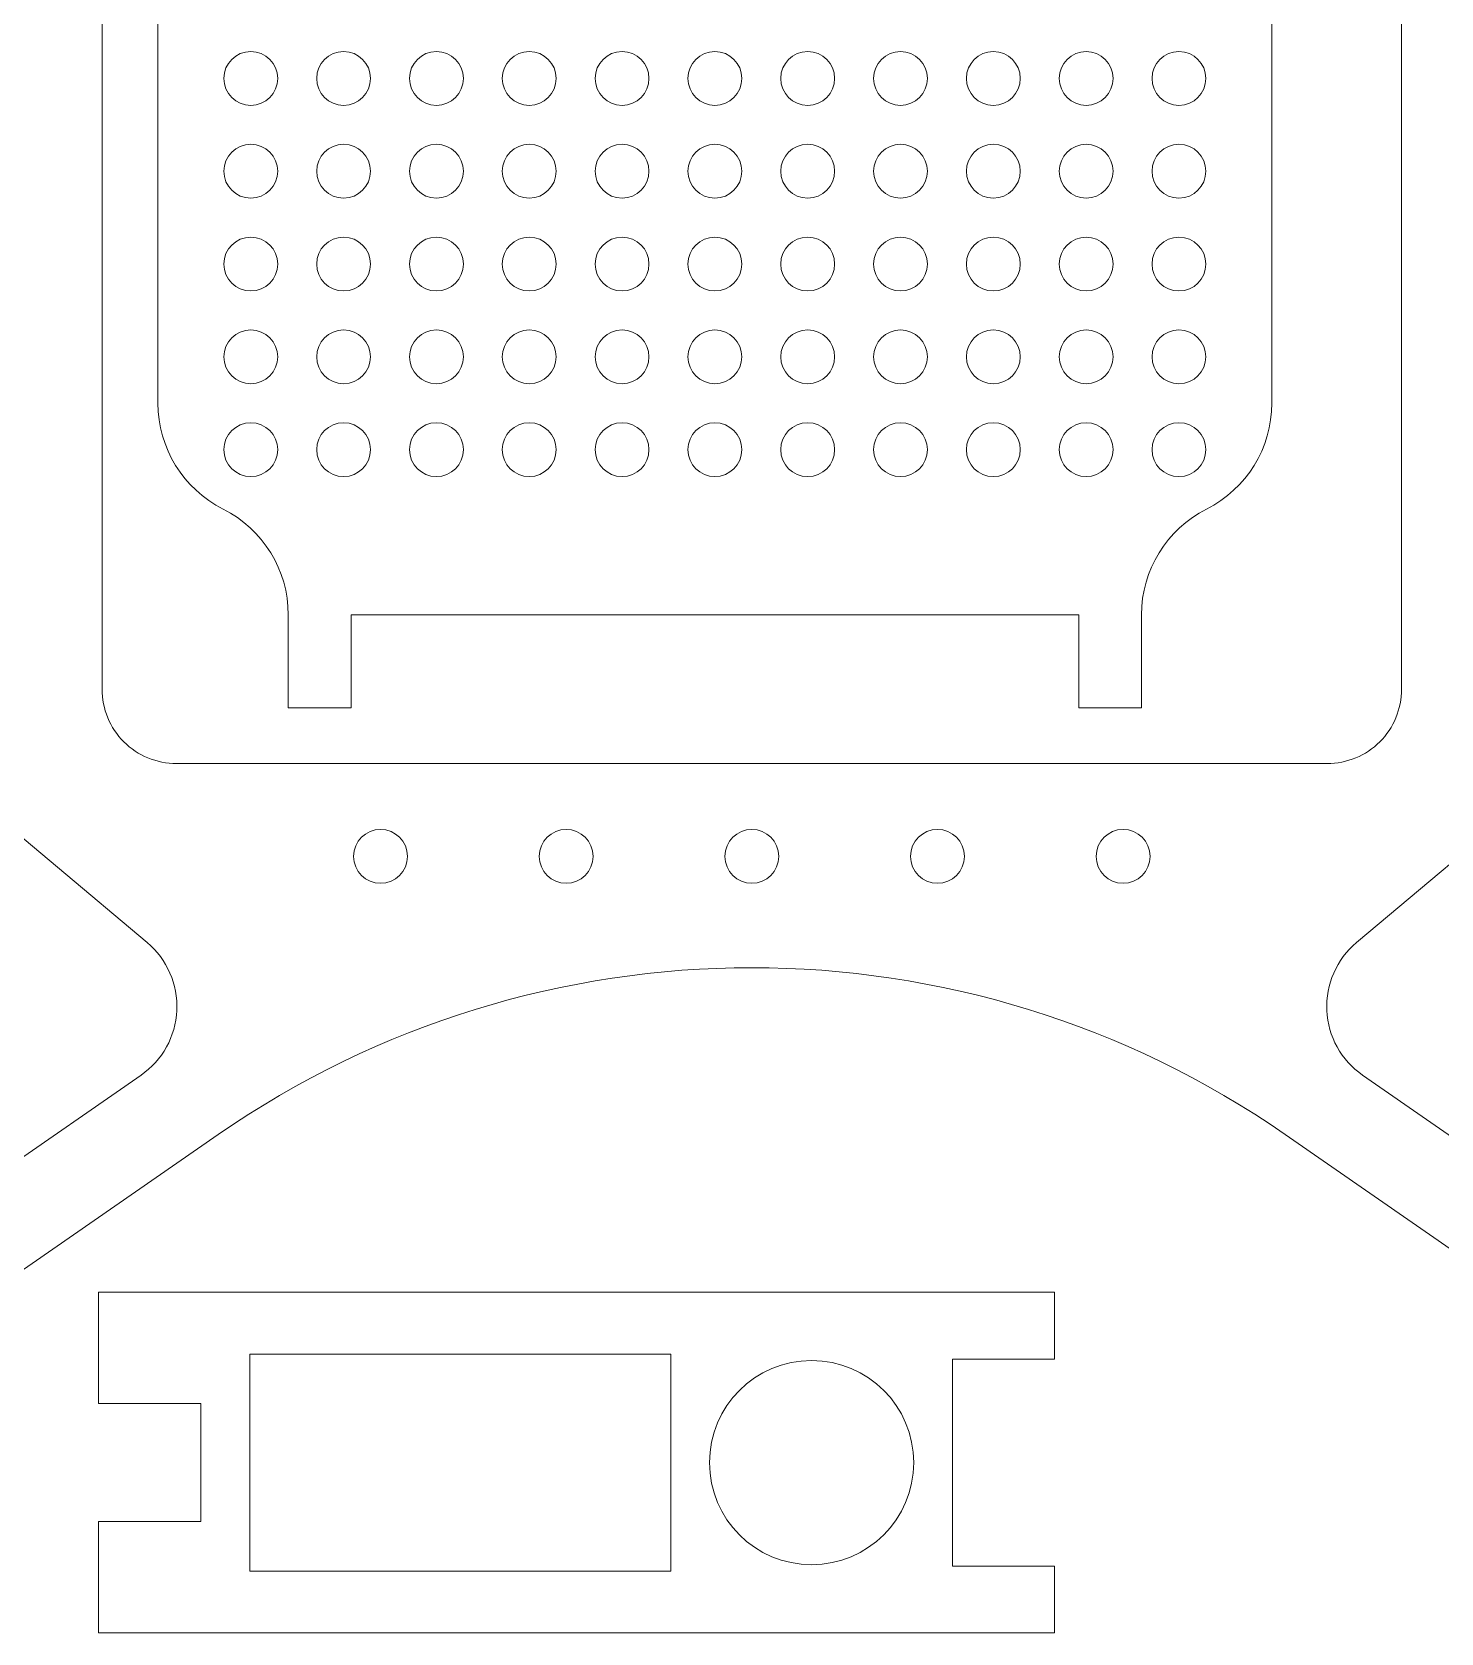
# Model space of a CAD drawing. Header units: millimetres. Extents: x 15 to 485, y 15 to 380.
# Drawn here: x 298.5 to 374.4, y 15 to 101.2 of the extents above; entities that cross this region are included whole.
import ezdxf

# ---------------------------------------------------------------- set-up
doc = ezdxf.new("R2010")
doc.units = ezdxf.units.MM
doc.header["$MEASUREMENT"] = 0
doc.layers.add('Sheet 1-1-1706191711-01', color=6, linetype='Continuous', true_color=0xff00ff)

msp = doc.modelspace()

# ---------------------------------------------------------------- linework, layer by layer
at = {"layer": 'Sheet 1-1-1706191711-01', "color": 18, "lineweight": 15, "true_color": 0x000000}
for points in [[(302.24, 65.84), (302.24, 65.84), (302.24, 154.432), (302.24, 154.432)], [(372.24, 154.432), (372.24, 154.432), (372.24, 65.84), (372.24, 65.84)], [(305.25, 136.25), (305.25, 136.25), (305.25, 81.25), (305.25, 81.25)], [(365.25, 81.25), (365.25, 81.25), (365.25, 136.25), (365.25, 136.25)], [(305.25, 81.25), (305.25, 78.84), (306.608, 76.635), (308.76, 75.55)], [(361.74, 75.55), (363.892, 76.635), (365.25, 78.84), (365.25, 81.25)], [(308.76, 75.55), (310.912, 74.465), (312.27, 72.26), (312.27, 69.85)], [(358.23, 69.85), (358.23, 72.26), (359.588, 74.465), (361.74, 75.55)], [(312.27, 69.85), (312.27, 69.85), (312.27, 64.85), (312.27, 64.85)], [(315.65, 64.85), (315.65, 64.85), (315.65, 69.85), (315.65, 69.85)], [(315.65, 69.85), (315.65, 69.85), (354.85, 69.85), (354.85, 69.85)], [(354.85, 69.85), (354.85, 69.85), (354.85, 64.85), (354.85, 64.85)], [(358.23, 64.85), (358.23, 64.85), (358.23, 69.85), (358.23, 69.85)], [(312.27, 64.85), (312.27, 64.85), (315.65, 64.85), (315.65, 64.85)], [(354.85, 64.85), (354.85, 64.85), (358.23, 64.85), (358.23, 64.85)], [(368.24, 61.84), (368.24, 61.84), (306.24, 61.84), (306.24, 61.84)], [(304.665, 52.194), (304.665, 52.194), (294.99, 60.313), (294.99, 60.313)], [(379.49, 60.313), (379.49, 60.313), (369.815, 52.194), (369.815, 52.194)], [(308.5, 41.854), (325.787, 53.836), (348.693, 53.836), (365.98, 41.854)], [(281.324, 29.1), (281.324, 29.1), (304.336, 45.051), (304.336, 45.051)], [(370.144, 45.051), (370.144, 45.051), (393.156, 29.1), (393.156, 29.1)], [(270.853, 15.758), (270.853, 15.758), (308.5, 41.854), (308.5, 41.854)], [(365.98, 41.854), (365.98, 41.854), (403.628, 15.758), (403.628, 15.758)], [(353.55, 33.358), (353.55, 33.358), (302.05, 33.358), (302.05, 33.358)], [(302.05, 33.358), (302.05, 33.358), (302.05, 27.358), (302.05, 27.358)], [(353.55, 29.758), (353.55, 29.758), (353.55, 33.358), (353.55, 33.358)], [(332.869, 30.029), (332.869, 30.029), (310.2, 30.029), (310.2, 30.029)], [(310.2, 30.029), (310.2, 30.029), (310.2, 18.329), (310.2, 18.329)], [(332.869, 18.329), (332.869, 18.329), (332.869, 30.029), (332.869, 30.029)], [(348.05, 18.6), (348.05, 18.6), (348.05, 29.758), (348.05, 29.758)], [(348.05, 29.758), (348.05, 29.758), (353.55, 29.758), (353.55, 29.758)], [(302.05, 27.358), (302.05, 27.358), (307.55, 27.358), (307.55, 27.358)], [(307.55, 27.358), (307.55, 27.358), (307.55, 21), (307.55, 21)], [(307.55, 21), (307.55, 21), (302.05, 21), (302.05, 21)], [(302.05, 21), (302.05, 21), (302.05, 15), (302.05, 15)], [(310.2, 18.329), (310.2, 18.329), (332.869, 18.329), (332.869, 18.329)], [(353.55, 18.6), (353.55, 18.6), (348.05, 18.6), (348.05, 18.6)], [(353.55, 15), (353.55, 15), (353.55, 18.6), (353.55, 18.6)], [(302.05, 15), (302.05, 15), (353.55, 15), (353.55, 15)]]:
    msp.add_open_spline(points, degree=3, dxfattribs=at)
for points, knots in [([(310.25, 100.2), (309.449, 100.2), (308.8, 99.551), (308.8, 98.75), (308.8, 97.949), (309.449, 97.3), (310.25, 97.3), (311.051, 97.3), (311.7, 97.949), (311.7, 98.75), (311.7, 99.551), (311.051, 100.2), (310.25, 100.2)], [0, 0, 0, 0, 0.2, 0.2, 0.2, 0.4, 0.4, 0.4, 0.6, 0.6, 0.6, 1, 1, 1, 1]), ([(315.25, 100.2), (314.449, 100.2), (313.8, 99.551), (313.8, 98.75), (313.8, 97.949), (314.449, 97.3), (315.25, 97.3), (316.051, 97.3), (316.7, 97.949), (316.7, 98.75), (316.7, 99.551), (316.051, 100.2), (315.25, 100.2)], [0, 0, 0, 0, 0.2, 0.2, 0.2, 0.4, 0.4, 0.4, 0.6, 0.6, 0.6, 1, 1, 1, 1]), ([(320.25, 100.2), (319.449, 100.2), (318.8, 99.551), (318.8, 98.75), (318.8, 97.949), (319.449, 97.3), (320.25, 97.3), (321.051, 97.3), (321.7, 97.949), (321.7, 98.75), (321.7, 99.551), (321.051, 100.2), (320.25, 100.2)], [0, 0, 0, 0, 0.2, 0.2, 0.2, 0.4, 0.4, 0.4, 0.6, 0.6, 0.6, 1, 1, 1, 1]), ([(325.25, 100.2), (324.449, 100.2), (323.8, 99.551), (323.8, 98.75), (323.8, 97.949), (324.449, 97.3), (325.25, 97.3), (326.051, 97.3), (326.7, 97.949), (326.7, 98.75), (326.7, 99.551), (326.051, 100.2), (325.25, 100.2)], [0, 0, 0, 0, 0.2, 0.2, 0.2, 0.4, 0.4, 0.4, 0.6, 0.6, 0.6, 1, 1, 1, 1]), ([(330.25, 100.2), (329.449, 100.2), (328.8, 99.551), (328.8, 98.75), (328.8, 97.949), (329.449, 97.3), (330.25, 97.3), (331.051, 97.3), (331.7, 97.949), (331.7, 98.75), (331.7, 99.551), (331.051, 100.2), (330.25, 100.2)], [0, 0, 0, 0, 0.2, 0.2, 0.2, 0.4, 0.4, 0.4, 0.6, 0.6, 0.6, 1, 1, 1, 1]), ([(335.25, 100.2), (334.449, 100.2), (333.8, 99.551), (333.8, 98.75), (333.8, 97.949), (334.449, 97.3), (335.25, 97.3), (336.051, 97.3), (336.7, 97.949), (336.7, 98.75), (336.7, 99.551), (336.051, 100.2), (335.25, 100.2)], [0, 0, 0, 0, 0.2, 0.2, 0.2, 0.4, 0.4, 0.4, 0.6, 0.6, 0.6, 1, 1, 1, 1]), ([(340.25, 100.2), (339.449, 100.2), (338.8, 99.551), (338.8, 98.75), (338.8, 97.949), (339.449, 97.3), (340.25, 97.3), (341.051, 97.3), (341.7, 97.949), (341.7, 98.75), (341.7, 99.551), (341.051, 100.2), (340.25, 100.2)], [0, 0, 0, 0, 0.2, 0.2, 0.2, 0.4, 0.4, 0.4, 0.6, 0.6, 0.6, 1, 1, 1, 1]), ([(345.25, 100.2), (344.449, 100.2), (343.8, 99.551), (343.8, 98.75), (343.8, 97.949), (344.449, 97.3), (345.25, 97.3), (346.051, 97.3), (346.7, 97.949), (346.7, 98.75), (346.7, 99.551), (346.051, 100.2), (345.25, 100.2)], [0, 0, 0, 0, 0.2, 0.2, 0.2, 0.4, 0.4, 0.4, 0.6, 0.6, 0.6, 1, 1, 1, 1]), ([(350.25, 100.2), (349.449, 100.2), (348.8, 99.551), (348.8, 98.75), (348.8, 97.949), (349.449, 97.3), (350.25, 97.3), (351.051, 97.3), (351.7, 97.949), (351.7, 98.75), (351.7, 99.551), (351.051, 100.2), (350.25, 100.2)], [0, 0, 0, 0, 0.2, 0.2, 0.2, 0.4, 0.4, 0.4, 0.6, 0.6, 0.6, 1, 1, 1, 1]), ([(355.25, 100.2), (354.449, 100.2), (353.8, 99.551), (353.8, 98.75), (353.8, 97.949), (354.449, 97.3), (355.25, 97.3), (356.051, 97.3), (356.7, 97.949), (356.7, 98.75), (356.7, 99.551), (356.051, 100.2), (355.25, 100.2)], [0, 0, 0, 0, 0.2, 0.2, 0.2, 0.4, 0.4, 0.4, 0.6, 0.6, 0.6, 1, 1, 1, 1]), ([(360.25, 100.2), (359.449, 100.2), (358.8, 99.551), (358.8, 98.75), (358.8, 97.949), (359.449, 97.3), (360.25, 97.3), (361.051, 97.3), (361.7, 97.949), (361.7, 98.75), (361.7, 99.551), (361.051, 100.2), (360.25, 100.2)], [0, 0, 0, 0, 0.2, 0.2, 0.2, 0.4, 0.4, 0.4, 0.6, 0.6, 0.6, 1, 1, 1, 1]), ([(310.25, 95.2), (309.449, 95.2), (308.8, 94.551), (308.8, 93.75), (308.8, 92.949), (309.449, 92.3), (310.25, 92.3), (311.051, 92.3), (311.7, 92.949), (311.7, 93.75), (311.7, 94.551), (311.051, 95.2), (310.25, 95.2)], [0, 0, 0, 0, 0.2, 0.2, 0.2, 0.4, 0.4, 0.4, 0.6, 0.6, 0.6, 1, 1, 1, 1]), ([(315.25, 95.2), (314.449, 95.2), (313.8, 94.551), (313.8, 93.75), (313.8, 92.949), (314.449, 92.3), (315.25, 92.3), (316.051, 92.3), (316.7, 92.949), (316.7, 93.75), (316.7, 94.551), (316.051, 95.2), (315.25, 95.2)], [0, 0, 0, 0, 0.2, 0.2, 0.2, 0.4, 0.4, 0.4, 0.6, 0.6, 0.6, 1, 1, 1, 1]), ([(320.25, 95.2), (319.449, 95.2), (318.8, 94.551), (318.8, 93.75), (318.8, 92.949), (319.449, 92.3), (320.25, 92.3), (321.051, 92.3), (321.7, 92.949), (321.7, 93.75), (321.7, 94.551), (321.051, 95.2), (320.25, 95.2)], [0, 0, 0, 0, 0.2, 0.2, 0.2, 0.4, 0.4, 0.4, 0.6, 0.6, 0.6, 1, 1, 1, 1]), ([(325.25, 95.2), (324.449, 95.2), (323.8, 94.551), (323.8, 93.75), (323.8, 92.949), (324.449, 92.3), (325.25, 92.3), (326.051, 92.3), (326.7, 92.949), (326.7, 93.75), (326.7, 94.551), (326.051, 95.2), (325.25, 95.2)], [0, 0, 0, 0, 0.2, 0.2, 0.2, 0.4, 0.4, 0.4, 0.6, 0.6, 0.6, 1, 1, 1, 1]), ([(330.25, 95.2), (329.449, 95.2), (328.8, 94.551), (328.8, 93.75), (328.8, 92.949), (329.449, 92.3), (330.25, 92.3), (331.051, 92.3), (331.7, 92.949), (331.7, 93.75), (331.7, 94.551), (331.051, 95.2), (330.25, 95.2)], [0, 0, 0, 0, 0.2, 0.2, 0.2, 0.4, 0.4, 0.4, 0.6, 0.6, 0.6, 1, 1, 1, 1]), ([(335.25, 95.2), (334.449, 95.2), (333.8, 94.551), (333.8, 93.75), (333.8, 92.949), (334.449, 92.3), (335.25, 92.3), (336.051, 92.3), (336.7, 92.949), (336.7, 93.75), (336.7, 94.551), (336.051, 95.2), (335.25, 95.2)], [0, 0, 0, 0, 0.2, 0.2, 0.2, 0.4, 0.4, 0.4, 0.6, 0.6, 0.6, 1, 1, 1, 1]), ([(340.25, 95.2), (339.449, 95.2), (338.8, 94.551), (338.8, 93.75), (338.8, 92.949), (339.449, 92.3), (340.25, 92.3), (341.051, 92.3), (341.7, 92.949), (341.7, 93.75), (341.7, 94.551), (341.051, 95.2), (340.25, 95.2)], [0, 0, 0, 0, 0.2, 0.2, 0.2, 0.4, 0.4, 0.4, 0.6, 0.6, 0.6, 1, 1, 1, 1]), ([(345.25, 95.2), (344.449, 95.2), (343.8, 94.551), (343.8, 93.75), (343.8, 92.949), (344.449, 92.3), (345.25, 92.3), (346.051, 92.3), (346.7, 92.949), (346.7, 93.75), (346.7, 94.551), (346.051, 95.2), (345.25, 95.2)], [0, 0, 0, 0, 0.2, 0.2, 0.2, 0.4, 0.4, 0.4, 0.6, 0.6, 0.6, 1, 1, 1, 1]), ([(350.25, 95.2), (349.449, 95.2), (348.8, 94.551), (348.8, 93.75), (348.8, 92.949), (349.449, 92.3), (350.25, 92.3), (351.051, 92.3), (351.7, 92.949), (351.7, 93.75), (351.7, 94.551), (351.051, 95.2), (350.25, 95.2)], [0, 0, 0, 0, 0.2, 0.2, 0.2, 0.4, 0.4, 0.4, 0.6, 0.6, 0.6, 1, 1, 1, 1]), ([(355.25, 95.2), (354.449, 95.2), (353.8, 94.551), (353.8, 93.75), (353.8, 92.949), (354.449, 92.3), (355.25, 92.3), (356.051, 92.3), (356.7, 92.949), (356.7, 93.75), (356.7, 94.551), (356.051, 95.2), (355.25, 95.2)], [0, 0, 0, 0, 0.2, 0.2, 0.2, 0.4, 0.4, 0.4, 0.6, 0.6, 0.6, 1, 1, 1, 1]), ([(360.25, 95.2), (359.449, 95.2), (358.8, 94.551), (358.8, 93.75), (358.8, 92.949), (359.449, 92.3), (360.25, 92.3), (361.051, 92.3), (361.7, 92.949), (361.7, 93.75), (361.7, 94.551), (361.051, 95.2), (360.25, 95.2)], [0, 0, 0, 0, 0.2, 0.2, 0.2, 0.4, 0.4, 0.4, 0.6, 0.6, 0.6, 1, 1, 1, 1]), ([(310.25, 90.2), (309.449, 90.2), (308.8, 89.551), (308.8, 88.75), (308.8, 87.949), (309.449, 87.3), (310.25, 87.3), (311.051, 87.3), (311.7, 87.949), (311.7, 88.75), (311.7, 89.551), (311.051, 90.2), (310.25, 90.2)], [0, 0, 0, 0, 0.2, 0.2, 0.2, 0.4, 0.4, 0.4, 0.6, 0.6, 0.6, 1, 1, 1, 1]), ([(315.25, 90.2), (314.449, 90.2), (313.8, 89.551), (313.8, 88.75), (313.8, 87.949), (314.449, 87.3), (315.25, 87.3), (316.051, 87.3), (316.7, 87.949), (316.7, 88.75), (316.7, 89.551), (316.051, 90.2), (315.25, 90.2)], [0, 0, 0, 0, 0.2, 0.2, 0.2, 0.4, 0.4, 0.4, 0.6, 0.6, 0.6, 1, 1, 1, 1]), ([(320.25, 90.2), (319.449, 90.2), (318.8, 89.551), (318.8, 88.75), (318.8, 87.949), (319.449, 87.3), (320.25, 87.3), (321.051, 87.3), (321.7, 87.949), (321.7, 88.75), (321.7, 89.551), (321.051, 90.2), (320.25, 90.2)], [0, 0, 0, 0, 0.2, 0.2, 0.2, 0.4, 0.4, 0.4, 0.6, 0.6, 0.6, 1, 1, 1, 1]), ([(325.25, 90.2), (324.449, 90.2), (323.8, 89.551), (323.8, 88.75), (323.8, 87.949), (324.449, 87.3), (325.25, 87.3), (326.051, 87.3), (326.7, 87.949), (326.7, 88.75), (326.7, 89.551), (326.051, 90.2), (325.25, 90.2)], [0, 0, 0, 0, 0.2, 0.2, 0.2, 0.4, 0.4, 0.4, 0.6, 0.6, 0.6, 1, 1, 1, 1]), ([(330.25, 90.2), (329.449, 90.2), (328.8, 89.551), (328.8, 88.75), (328.8, 87.949), (329.449, 87.3), (330.25, 87.3), (331.051, 87.3), (331.7, 87.949), (331.7, 88.75), (331.7, 89.551), (331.051, 90.2), (330.25, 90.2)], [0, 0, 0, 0, 0.2, 0.2, 0.2, 0.4, 0.4, 0.4, 0.6, 0.6, 0.6, 1, 1, 1, 1]), ([(335.25, 90.2), (334.449, 90.2), (333.8, 89.551), (333.8, 88.75), (333.8, 87.949), (334.449, 87.3), (335.25, 87.3), (336.051, 87.3), (336.7, 87.949), (336.7, 88.75), (336.7, 89.551), (336.051, 90.2), (335.25, 90.2)], [0, 0, 0, 0, 0.2, 0.2, 0.2, 0.4, 0.4, 0.4, 0.6, 0.6, 0.6, 1, 1, 1, 1]), ([(340.25, 90.2), (339.449, 90.2), (338.8, 89.551), (338.8, 88.75), (338.8, 87.949), (339.449, 87.3), (340.25, 87.3), (341.051, 87.3), (341.7, 87.949), (341.7, 88.75), (341.7, 89.551), (341.051, 90.2), (340.25, 90.2)], [0, 0, 0, 0, 0.2, 0.2, 0.2, 0.4, 0.4, 0.4, 0.6, 0.6, 0.6, 1, 1, 1, 1]), ([(345.25, 90.2), (344.449, 90.2), (343.8, 89.551), (343.8, 88.75), (343.8, 87.949), (344.449, 87.3), (345.25, 87.3), (346.051, 87.3), (346.7, 87.949), (346.7, 88.75), (346.7, 89.551), (346.051, 90.2), (345.25, 90.2)], [0, 0, 0, 0, 0.2, 0.2, 0.2, 0.4, 0.4, 0.4, 0.6, 0.6, 0.6, 1, 1, 1, 1]), ([(350.25, 90.2), (349.449, 90.2), (348.8, 89.551), (348.8, 88.75), (348.8, 87.949), (349.449, 87.3), (350.25, 87.3), (351.051, 87.3), (351.7, 87.949), (351.7, 88.75), (351.7, 89.551), (351.051, 90.2), (350.25, 90.2)], [0, 0, 0, 0, 0.2, 0.2, 0.2, 0.4, 0.4, 0.4, 0.6, 0.6, 0.6, 1, 1, 1, 1]), ([(355.25, 90.2), (354.449, 90.2), (353.8, 89.551), (353.8, 88.75), (353.8, 87.949), (354.449, 87.3), (355.25, 87.3), (356.051, 87.3), (356.7, 87.949), (356.7, 88.75), (356.7, 89.551), (356.051, 90.2), (355.25, 90.2)], [0, 0, 0, 0, 0.2, 0.2, 0.2, 0.4, 0.4, 0.4, 0.6, 0.6, 0.6, 1, 1, 1, 1]), ([(360.25, 90.2), (359.449, 90.2), (358.8, 89.551), (358.8, 88.75), (358.8, 87.949), (359.449, 87.3), (360.25, 87.3), (361.051, 87.3), (361.7, 87.949), (361.7, 88.75), (361.7, 89.551), (361.051, 90.2), (360.25, 90.2)], [0, 0, 0, 0, 0.2, 0.2, 0.2, 0.4, 0.4, 0.4, 0.6, 0.6, 0.6, 1, 1, 1, 1]), ([(310.25, 85.2), (309.449, 85.2), (308.8, 84.551), (308.8, 83.75), (308.8, 82.949), (309.449, 82.3), (310.25, 82.3), (311.051, 82.3), (311.7, 82.949), (311.7, 83.75), (311.7, 84.551), (311.051, 85.2), (310.25, 85.2)], [0, 0, 0, 0, 0.2, 0.2, 0.2, 0.4, 0.4, 0.4, 0.6, 0.6, 0.6, 1, 1, 1, 1]), ([(315.25, 85.2), (314.449, 85.2), (313.8, 84.551), (313.8, 83.75), (313.8, 82.949), (314.449, 82.3), (315.25, 82.3), (316.051, 82.3), (316.7, 82.949), (316.7, 83.75), (316.7, 84.551), (316.051, 85.2), (315.25, 85.2)], [0, 0, 0, 0, 0.2, 0.2, 0.2, 0.4, 0.4, 0.4, 0.6, 0.6, 0.6, 1, 1, 1, 1]), ([(320.25, 85.2), (319.449, 85.2), (318.8, 84.551), (318.8, 83.75), (318.8, 82.949), (319.449, 82.3), (320.25, 82.3), (321.051, 82.3), (321.7, 82.949), (321.7, 83.75), (321.7, 84.551), (321.051, 85.2), (320.25, 85.2)], [0, 0, 0, 0, 0.2, 0.2, 0.2, 0.4, 0.4, 0.4, 0.6, 0.6, 0.6, 1, 1, 1, 1]), ([(325.25, 85.2), (324.449, 85.2), (323.8, 84.551), (323.8, 83.75), (323.8, 82.949), (324.449, 82.3), (325.25, 82.3), (326.051, 82.3), (326.7, 82.949), (326.7, 83.75), (326.7, 84.551), (326.051, 85.2), (325.25, 85.2)], [0, 0, 0, 0, 0.2, 0.2, 0.2, 0.4, 0.4, 0.4, 0.6, 0.6, 0.6, 1, 1, 1, 1]), ([(330.25, 85.2), (329.449, 85.2), (328.8, 84.551), (328.8, 83.75), (328.8, 82.949), (329.449, 82.3), (330.25, 82.3), (331.051, 82.3), (331.7, 82.949), (331.7, 83.75), (331.7, 84.551), (331.051, 85.2), (330.25, 85.2)], [0, 0, 0, 0, 0.2, 0.2, 0.2, 0.4, 0.4, 0.4, 0.6, 0.6, 0.6, 1, 1, 1, 1]), ([(335.25, 85.2), (334.449, 85.2), (333.8, 84.551), (333.8, 83.75), (333.8, 82.949), (334.449, 82.3), (335.25, 82.3), (336.051, 82.3), (336.7, 82.949), (336.7, 83.75), (336.7, 84.551), (336.051, 85.2), (335.25, 85.2)], [0, 0, 0, 0, 0.2, 0.2, 0.2, 0.4, 0.4, 0.4, 0.6, 0.6, 0.6, 1, 1, 1, 1]), ([(340.25, 85.2), (339.449, 85.2), (338.8, 84.551), (338.8, 83.75), (338.8, 82.949), (339.449, 82.3), (340.25, 82.3), (341.051, 82.3), (341.7, 82.949), (341.7, 83.75), (341.7, 84.551), (341.051, 85.2), (340.25, 85.2)], [0, 0, 0, 0, 0.2, 0.2, 0.2, 0.4, 0.4, 0.4, 0.6, 0.6, 0.6, 1, 1, 1, 1]), ([(345.25, 85.2), (344.449, 85.2), (343.8, 84.551), (343.8, 83.75), (343.8, 82.949), (344.449, 82.3), (345.25, 82.3), (346.051, 82.3), (346.7, 82.949), (346.7, 83.75), (346.7, 84.551), (346.051, 85.2), (345.25, 85.2)], [0, 0, 0, 0, 0.2, 0.2, 0.2, 0.4, 0.4, 0.4, 0.6, 0.6, 0.6, 1, 1, 1, 1]), ([(350.25, 85.2), (349.449, 85.2), (348.8, 84.551), (348.8, 83.75), (348.8, 82.949), (349.449, 82.3), (350.25, 82.3), (351.051, 82.3), (351.7, 82.949), (351.7, 83.75), (351.7, 84.551), (351.051, 85.2), (350.25, 85.2)], [0, 0, 0, 0, 0.2, 0.2, 0.2, 0.4, 0.4, 0.4, 0.6, 0.6, 0.6, 1, 1, 1, 1]), ([(355.25, 85.2), (354.449, 85.2), (353.8, 84.551), (353.8, 83.75), (353.8, 82.949), (354.449, 82.3), (355.25, 82.3), (356.051, 82.3), (356.7, 82.949), (356.7, 83.75), (356.7, 84.551), (356.051, 85.2), (355.25, 85.2)], [0, 0, 0, 0, 0.2, 0.2, 0.2, 0.4, 0.4, 0.4, 0.6, 0.6, 0.6, 1, 1, 1, 1]), ([(360.25, 85.2), (359.449, 85.2), (358.8, 84.551), (358.8, 83.75), (358.8, 82.949), (359.449, 82.3), (360.25, 82.3), (361.051, 82.3), (361.7, 82.949), (361.7, 83.75), (361.7, 84.551), (361.051, 85.2), (360.25, 85.2)], [0, 0, 0, 0, 0.2, 0.2, 0.2, 0.4, 0.4, 0.4, 0.6, 0.6, 0.6, 1, 1, 1, 1]), ([(310.25, 80.2), (309.449, 80.2), (308.8, 79.551), (308.8, 78.75), (308.8, 77.949), (309.449, 77.3), (310.25, 77.3), (311.051, 77.3), (311.7, 77.949), (311.7, 78.75), (311.7, 79.551), (311.051, 80.2), (310.25, 80.2)], [0, 0, 0, 0, 0.2, 0.2, 0.2, 0.4, 0.4, 0.4, 0.6, 0.6, 0.6, 1, 1, 1, 1]), ([(315.25, 80.2), (314.449, 80.2), (313.8, 79.551), (313.8, 78.75), (313.8, 77.949), (314.449, 77.3), (315.25, 77.3), (316.051, 77.3), (316.7, 77.949), (316.7, 78.75), (316.7, 79.551), (316.051, 80.2), (315.25, 80.2)], [0, 0, 0, 0, 0.2, 0.2, 0.2, 0.4, 0.4, 0.4, 0.6, 0.6, 0.6, 1, 1, 1, 1]), ([(320.25, 80.2), (319.449, 80.2), (318.8, 79.551), (318.8, 78.75), (318.8, 77.949), (319.449, 77.3), (320.25, 77.3), (321.051, 77.3), (321.7, 77.949), (321.7, 78.75), (321.7, 79.551), (321.051, 80.2), (320.25, 80.2)], [0, 0, 0, 0, 0.2, 0.2, 0.2, 0.4, 0.4, 0.4, 0.6, 0.6, 0.6, 1, 1, 1, 1]), ([(325.25, 80.2), (324.449, 80.2), (323.8, 79.551), (323.8, 78.75), (323.8, 77.949), (324.449, 77.3), (325.25, 77.3), (326.051, 77.3), (326.7, 77.949), (326.7, 78.75), (326.7, 79.551), (326.051, 80.2), (325.25, 80.2)], [0, 0, 0, 0, 0.2, 0.2, 0.2, 0.4, 0.4, 0.4, 0.6, 0.6, 0.6, 1, 1, 1, 1]), ([(330.25, 80.2), (329.449, 80.2), (328.8, 79.551), (328.8, 78.75), (328.8, 77.949), (329.449, 77.3), (330.25, 77.3), (331.051, 77.3), (331.7, 77.949), (331.7, 78.75), (331.7, 79.551), (331.051, 80.2), (330.25, 80.2)], [0, 0, 0, 0, 0.2, 0.2, 0.2, 0.4, 0.4, 0.4, 0.6, 0.6, 0.6, 1, 1, 1, 1]), ([(335.25, 80.2), (334.449, 80.2), (333.8, 79.551), (333.8, 78.75), (333.8, 77.949), (334.449, 77.3), (335.25, 77.3), (336.051, 77.3), (336.7, 77.949), (336.7, 78.75), (336.7, 79.551), (336.051, 80.2), (335.25, 80.2)], [0, 0, 0, 0, 0.2, 0.2, 0.2, 0.4, 0.4, 0.4, 0.6, 0.6, 0.6, 1, 1, 1, 1]), ([(340.25, 80.2), (339.449, 80.2), (338.8, 79.551), (338.8, 78.75), (338.8, 77.949), (339.449, 77.3), (340.25, 77.3), (341.051, 77.3), (341.7, 77.949), (341.7, 78.75), (341.7, 79.551), (341.051, 80.2), (340.25, 80.2)], [0, 0, 0, 0, 0.2, 0.2, 0.2, 0.4, 0.4, 0.4, 0.6, 0.6, 0.6, 1, 1, 1, 1]), ([(345.25, 80.2), (344.449, 80.2), (343.8, 79.551), (343.8, 78.75), (343.8, 77.949), (344.449, 77.3), (345.25, 77.3), (346.051, 77.3), (346.7, 77.949), (346.7, 78.75), (346.7, 79.551), (346.051, 80.2), (345.25, 80.2)], [0, 0, 0, 0, 0.2, 0.2, 0.2, 0.4, 0.4, 0.4, 0.6, 0.6, 0.6, 1, 1, 1, 1]), ([(350.25, 80.2), (349.449, 80.2), (348.8, 79.551), (348.8, 78.75), (348.8, 77.949), (349.449, 77.3), (350.25, 77.3), (351.051, 77.3), (351.7, 77.949), (351.7, 78.75), (351.7, 79.551), (351.051, 80.2), (350.25, 80.2)], [0, 0, 0, 0, 0.2, 0.2, 0.2, 0.4, 0.4, 0.4, 0.6, 0.6, 0.6, 1, 1, 1, 1]), ([(355.25, 80.2), (354.449, 80.2), (353.8, 79.551), (353.8, 78.75), (353.8, 77.949), (354.449, 77.3), (355.25, 77.3), (356.051, 77.3), (356.7, 77.949), (356.7, 78.75), (356.7, 79.551), (356.051, 80.2), (355.25, 80.2)], [0, 0, 0, 0, 0.2, 0.2, 0.2, 0.4, 0.4, 0.4, 0.6, 0.6, 0.6, 1, 1, 1, 1]), ([(360.25, 80.2), (359.449, 80.2), (358.8, 79.551), (358.8, 78.75), (358.8, 77.949), (359.449, 77.3), (360.25, 77.3), (361.051, 77.3), (361.7, 77.949), (361.7, 78.75), (361.7, 79.551), (361.051, 80.2), (360.25, 80.2)], [0, 0, 0, 0, 0.2, 0.2, 0.2, 0.4, 0.4, 0.4, 0.6, 0.6, 0.6, 1, 1, 1, 1]), ([(306.24, 61.84), (305.179, 61.84), (304.162, 62.262), (303.412, 63.012), (302.662, 63.762), (302.24, 64.779), (302.24, 65.84)], [41, 41, 41, 41, 41.666667, 41.666667, 41.666667, 42, 42, 42, 42]), ([(372.24, 65.84), (372.24, 64.779), (371.819, 63.762), (371.069, 63.012), (370.318, 62.262), (369.301, 61.84), (368.24, 61.84)], [39, 39, 39, 39, 39.666667, 39.666667, 39.666667, 40, 40, 40, 40]), ([(315.79, 56.84), (315.79, 56.039), (316.439, 55.39), (317.24, 55.39), (318.041, 55.39), (318.69, 56.039), (318.69, 56.84), (318.69, 57.641), (318.041, 58.29), (317.24, 58.29), (316.439, 58.29), (315.79, 57.641), (315.79, 56.84)], [0, 0, 0, 0, 0.2, 0.2, 0.2, 0.4, 0.4, 0.4, 0.6, 0.6, 0.6, 1, 1, 1, 1]), ([(325.79, 56.84), (325.79, 56.039), (326.439, 55.39), (327.24, 55.39), (328.041, 55.39), (328.69, 56.039), (328.69, 56.84), (328.69, 57.641), (328.041, 58.29), (327.24, 58.29), (326.439, 58.29), (325.79, 57.641), (325.79, 56.84)], [0, 0, 0, 0, 0.2, 0.2, 0.2, 0.4, 0.4, 0.4, 0.6, 0.6, 0.6, 1, 1, 1, 1]), ([(335.79, 56.84), (335.79, 56.039), (336.439, 55.39), (337.24, 55.39), (338.041, 55.39), (338.69, 56.039), (338.69, 56.84), (338.69, 57.641), (338.041, 58.29), (337.24, 58.29), (336.439, 58.29), (335.79, 57.641), (335.79, 56.84)], [0, 0, 0, 0, 0.2, 0.2, 0.2, 0.4, 0.4, 0.4, 0.6, 0.6, 0.6, 1, 1, 1, 1]), ([(345.79, 56.84), (345.79, 56.039), (346.439, 55.39), (347.24, 55.39), (348.041, 55.39), (348.69, 56.039), (348.69, 56.84), (348.69, 57.641), (348.041, 58.29), (347.24, 58.29), (346.439, 58.29), (345.79, 57.641), (345.79, 56.84)], [0, 0, 0, 0, 0.2, 0.2, 0.2, 0.4, 0.4, 0.4, 0.6, 0.6, 0.6, 1, 1, 1, 1]), ([(355.79, 56.84), (355.79, 56.039), (356.439, 55.39), (357.24, 55.39), (358.041, 55.39), (358.69, 56.039), (358.69, 56.84), (358.69, 57.641), (358.041, 58.29), (357.24, 58.29), (356.439, 58.29), (355.79, 57.641), (355.79, 56.84)], [0, 0, 0, 0, 0.2, 0.2, 0.2, 0.4, 0.4, 0.4, 0.6, 0.6, 0.6, 1, 1, 1, 1]), ([(304.336, 45.051), (305.489, 45.85), (306.203, 47.141), (306.267, 48.541), (306.332, 49.942), (305.739, 51.293), (304.665, 52.194)], [7, 7, 7, 7, 7.333333, 7.333333, 7.333333, 8, 8, 8, 8]), ([(369.815, 52.194), (368.741, 51.293), (368.148, 49.942), (368.213, 48.541), (368.277, 47.141), (368.991, 45.85), (370.144, 45.051)], [3, 3, 3, 3, 3.333333, 3.333333, 3.333333, 4, 4, 4, 4]), ([(334.959, 24.179), (334.959, 21.141), (337.422, 18.679), (340.459, 18.679), (343.497, 18.679), (345.959, 21.141), (345.959, 24.179), (345.959, 27.217), (343.497, 29.679), (340.459, 29.679), (337.422, 29.679), (334.959, 27.217), (334.959, 24.179)], [0, 0, 0, 0, 0.2, 0.2, 0.2, 0.4, 0.4, 0.4, 0.6, 0.6, 0.6, 1, 1, 1, 1])]:
    msp.add_open_spline(points, degree=3, knots=knots, dxfattribs=at)

doc.saveas('drawing.dxf')
